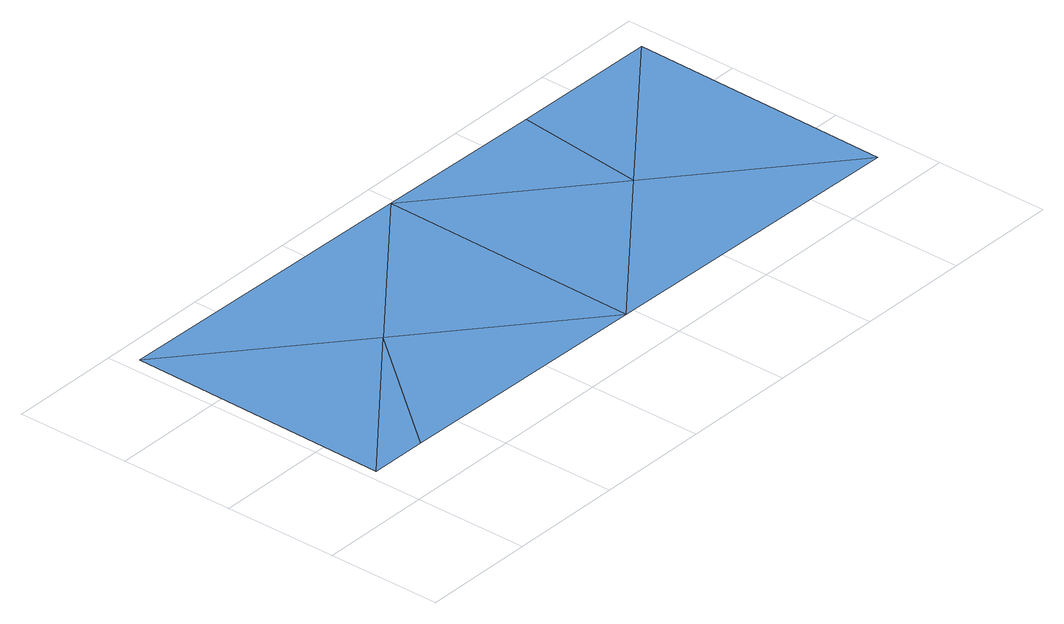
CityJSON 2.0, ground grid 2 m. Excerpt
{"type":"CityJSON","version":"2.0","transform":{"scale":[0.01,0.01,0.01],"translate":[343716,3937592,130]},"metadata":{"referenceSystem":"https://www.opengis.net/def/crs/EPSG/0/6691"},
"CityObjects":{
"waterbody1":{"type":"WaterBody","attributes":{"name":"5","class":"1140","function":"1","WaterBodyRiverFloodingRiskAttribute.description":"3","WaterBodyRiverFloodingRiskAttribute.rankOrg":"2","WaterBodyRiverFloodingRiskAttribute.adminType":"2","WaterBodyRiverFloodingRiskAttribute.scale":"L2"},"geometry":[{"type":"MultiSurface","lod":"1","boundaries":[[[0,1,2]],[[2,1,3]],[[1,4,3]],[[5,4,1]],[[5,1,0]]]}]},
"waterbody2":{"type":"WaterBody","attributes":{"name":"5","class":"1140","function":"1","WaterBodyRiverFloodingRiskAttribute.description":"3","WaterBodyRiverFloodingRiskAttribute.rankOrg":"1","WaterBodyRiverFloodingRiskAttribute.adminType":"2","WaterBodyRiverFloodingRiskAttribute.scale":"L2"},"geometry":[{"type":"MultiSurface","lod":"1","boundaries":[[[6,5,7]],[[8,7,0]],[[0,7,5]],[[8,9,7]],[[6,7,9]]]}]}
},
"vertices":[
[585,89,62],[306,325,62],[121,97,62],[19,98,62],[27,561,62],[593,551,62],
[898,545,62],[872,315,62],[1152,79,62],[1160,541,62]
]}
